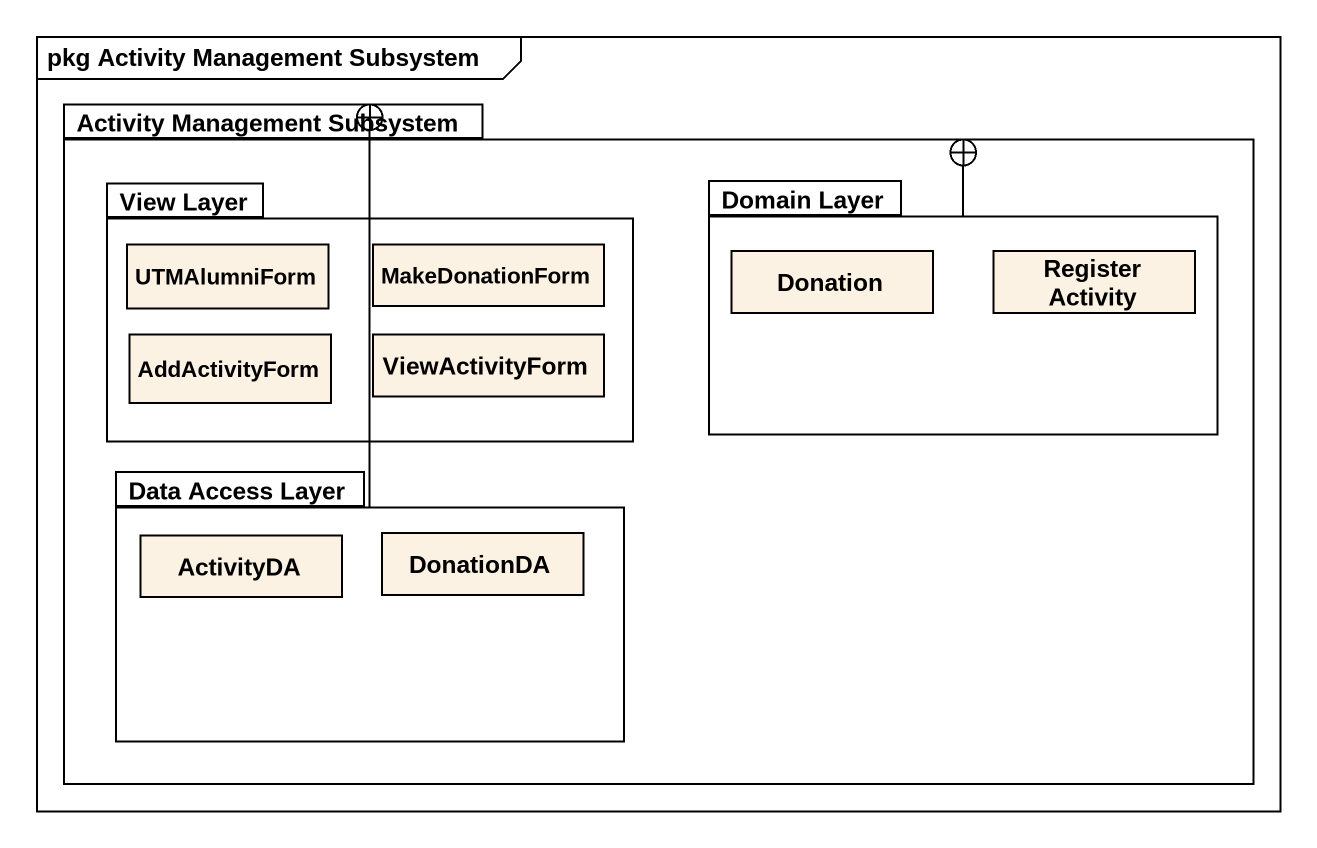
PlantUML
@startuml
mainframe pkg Activity Management Subsystem
hide circle
hide empty members
package "Activity Management Subsystem" as Activity_Management {
  package "View Layer" as View_Layer {
    class UTMAlumniForm
    class MakeDonationForm
    class AddActivityForm
    class ViewActivityForm
  }
  package "Domain Layer" as Domain_Layer {
    class Donation
    class "Register Activity" as Register_Activity
  }
  package "Data Access Layer" as Data_Access_Layer {
    class ActivityDA
    class DonationDA
  }
}
View_Layer -right-+ Activity_Management
Domain_Layer -left-+ Activity_Management
Data_Access_Layer -right-+ Activity_Management
@enduml
